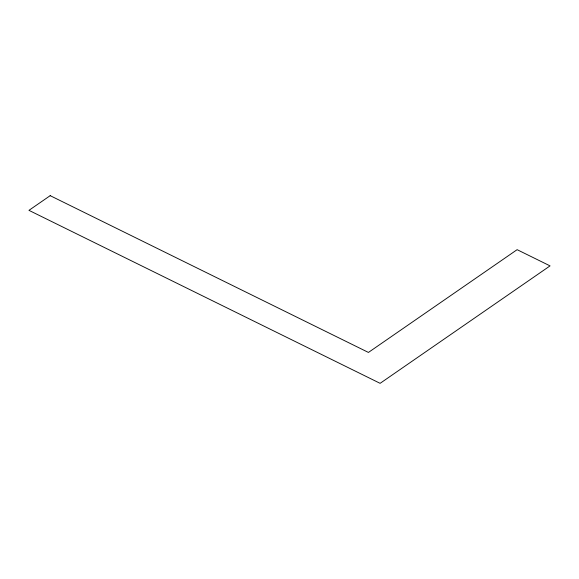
<?xml version="1.0" encoding="UTF-8"?>
<svg xmlns="http://www.w3.org/2000/svg" width="579" height="579" viewBox="0 0 579 579"><rect width="100%" height="100%" fill="white"/><g stroke="black" fill="none" stroke-linecap="round" stroke-linejoin="round"><path stroke-width="0.87" d="M50.192 195.666L28.95 210.343L380.114 383.334L550.05 265.884L517.127 249.672L368.432 352.437L50.192 195.666"/></g></svg>
